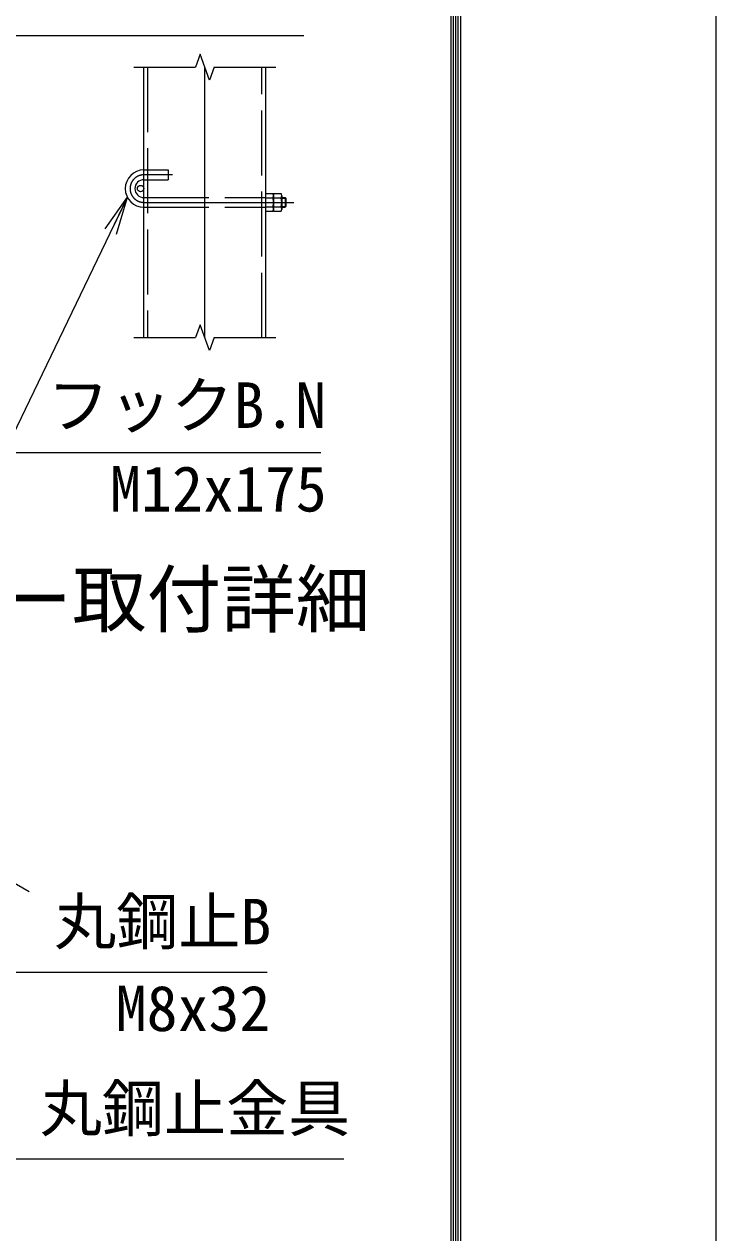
# Model space of a CAD drawing. Units: millimetres at full size; details may follow other scales. Extents: x -14699 to 14701, y -10394 to 10396.
# Drawn here: x 12143 to 14701, y 1703 to 6172 of the extents above; entities that cross this region are included whole.
import ezdxf
from ezdxf.enums import TextEntityAlignment as Align

# ---------------------------------------------------------------- set-up
doc = ezdxf.new("R2010")
doc.units = ezdxf.units.MM
doc.header["$LTSCALE"] = 40
doc.linetypes.add('DASHED', pattern=[7.5, 6, -1.5])
doc.linetypes.add('USER1', pattern=[50.8, 31.75, -6.35, 6.35, -6.35])
for name, color, linetype, lineweight in [('0-0_D-STR1', 1, 'Continuous', 18), ('0-1_D-BMK', 2, 'USER1', 13), ('0-2_D-STR3', 3, 'Continuous', 13), ('0-6_D-STR-DIM', 7, 'Continuous', 13), ('0-7_0', 7, 'Continuous', 18), ('0-9_D-STR-TXT', 7, 'Continuous', 13), ('0-A_D-STR2', 7, 'Continuous', 13), ('0-B_D-TTL-TXT', 7, 'Continuous', 13), ('0-C_D-TTL', 7, 'Continuous', 18)]:
    doc.layers.add(name, color=color, linetype=linetype, lineweight=lineweight)
doc.styles.add('ＭＳ ゴシック', font='')
doc.styles.get('ＭＳ ゴシック').set_extended_font_data('MS Gothic')

# ---------------------------------------------------------------- blocks, each defined once
blk = doc.blocks.new('_Open')
at = {"layer": '0-7_0'}
blk.add_line((-40, 6.67), (0, 0), dxfattribs=at)
blk.add_lwpolyline([(-40, -6.67), (0, 0), (-40, 0)], dxfattribs=at)

msp = doc.modelspace()

# ---------------------------------------------------------------- linework, layer by layer
at = {"layer": '0-0_D-STR1'}
for p, q in [((12585.43, 5013.19), (12585.43, 6013.19)), ((13035.43, 6013.19), (13035.43, 5013.19))]:
    msp.add_line(p, q, dxfattribs=at)
at = {"layer": '0-0_D-STR1', "linetype": 'DASHED'}
for p, q in [((12598.93, 6013.19), (12598.93, 5013.19)), ((13021.93, 5013.19), (13021.93, 6013.19))]:
    msp.add_line(p, q, dxfattribs=at)
at = {"layer": '0-1_D-BMK'}
for p, q in [((12810.43, 5013.19), (12810.43, 6013.19)), ((12691.87, 5615.19), (12585.43, 5615.19)), ((12585.43, 5513.19), (13140.44, 5513.19))]:
    msp.add_line(p, q, dxfattribs=at)
msp.add_arc((12585.43, 5564.19), 51, 90, 270, dxfattribs=at)
at = {"layer": '0-2_D-STR3', "linetype": 'DASHED'}
for p, q in [((12585.43, 5633.19), (12675.43, 5633.19)), ((12675.43, 5633.19), (12675.43, 5597.19)), ((12585.43, 5597.19), (12675.43, 5597.19)), ((12585.43, 5531.19), (13035.43, 5531.19)), ((12585.43, 5495.19), (13035.43, 5495.19))]:
    msp.add_line(p, q, dxfattribs=at)
at = {"layer": '0-2_D-STR3'}
for p, q in [((13035.43, 5546.04), (13035.43, 5480.34)), ((13035.43, 5546.04), (13063.03, 5546.04)), ((13065.43, 5546.04), (13065.43, 5480.34)), ((13065.43, 5546.04), (13093.03, 5546.04)), ((13035.43, 5529.61), (13063.03, 5529.61)), ((13065.43, 5539.04), (13065.43, 5487.34)), ((13065.43, 5529.61), (13093.03, 5529.61)), ((13095.43, 5539.04), (13095.43, 5487.34)), ((13095.43, 5531.19), (13107.59, 5531.19)), ((13095.43, 5528.35), (13110.44, 5528.35)), ((13110.44, 5528.35), (13107.59, 5531.19)), ((13107.59, 5531.19), (13107.59, 5495.19)), ((13110.44, 5528.35), (13110.44, 5498.03)), ((13035.43, 5496.76), (13063.03, 5496.76)), ((13035.43, 5480.34), (13063.03, 5480.34)), ((13065.43, 5496.76), (13093.03, 5496.76)), ((13065.43, 5480.34), (13093.03, 5480.34)), ((13095.43, 5495.19), (13107.59, 5495.19))]:
    msp.add_line(p, q, dxfattribs=at)
msp.add_lwpolyline([(13095.43, 5498.03), (13110.44, 5498.03), (13107.59, 5495.19)], dxfattribs=at)
msp.add_circle((12573.43, 5564.19), 12, dxfattribs=at)
for centre, radius, start, end in [((12585.43, 5564.19), 69, 90, 270), ((12585.43, 5564.19), 33, 90, 270), ((13050.49, 5537.83), 14.99, 326.78843, 33.21157), ((13080.49, 5537.83), 14.99, 326.78843, 33.21157), ((13008.03, 5513.19), 57.41, 343.37369, 16.62631), ((13038.03, 5513.19), 57.41, 343.37369, 16.62631), ((13050.49, 5488.55), 14.99, 326.78843, 33.21157), ((13080.49, 5488.55), 14.99, 326.78843, 33.21157)]:
    msp.add_arc(centre, radius, start, end, dxfattribs=at)
at = {"layer": '0-6_D-STR-DIM'}
for p, q in [((12793.12, 6060.76), (12775.8, 6013.19)), ((12827.75, 5965.62), (12793.12, 6060.76)), ((12547.93, 6013.19), (12775.8, 6013.19)), ((12845.06, 6013.19), (12827.75, 5965.62)), ((12845.06, 6013.19), (13072.93, 6013.19)), ((12793.12, 5060.76), (12775.8, 5013.19)), ((12827.75, 4965.62), (12793.12, 5060.76)), ((12547.93, 5013.19), (12775.8, 5013.19)), ((12845.06, 5013.19), (12827.75, 4965.62)), ((12845.06, 5013.19), (13072.93, 5013.19))]:
    msp.add_line(p, q, dxfattribs=at)
at = {"layer": '0-9_D-STR-TXT'}
for points in [[(13177.54, 6129.31), (11618.85, 6129.31), (11442.7, 5572.49)], [(13239.77, 4586.98), (12070.16, 4586.98), (12523.48, 5530.29)], [(13041.56, 2665.85), (12072.72, 2665.85), (11663.11, 2401.96)], [(13324.67, 1974.51), (12020.04, 1974.51), (11694.78, 2380.19)]]:
    msp.add_lwpolyline(points, dxfattribs=at)
at = {"layer": '0-A_D-STR2', "linetype": 'DASHED'}
msp.add_line((11693.53, 3235.02), (12213.14, 2935.02), dxfattribs=at)
at = {"layer": '0-C_D-TTL', "color": 2}
msp.add_lwpolyline([(-14698.88, 10395.79), (14701.12, 10395.79), (14701.12, -10394.21), (-14698.88, -10394.21)], close=True, dxfattribs=at)
at = {"layer": '0-C_D-TTL'}
for points in [[(-13753.88, 9625.79), (13756.12, 9625.79), (13756.12, -9624.21), (-13753.88, -9624.21)], [(-13745.13, 9617.04), (13747.37, 9617.04), (13747.37, -9615.46), (-13745.13, -9615.46)], [(-13736.38, 9608.29), (13738.62, 9608.29), (13738.62, -9606.71), (-13736.38, -9606.71)], [(-13727.63, 9599.54), (13729.87, 9599.54), (13729.87, -9597.96), (-13727.63, -9597.96)], [(-13718.88, 9590.79), (13721.12, 9590.79), (13721.12, -9589.21), (-13718.88, -9589.21)]]:
    msp.add_lwpolyline(points, close=True, dxfattribs=at)

# ---------------------------------------------------------------- block references
at = {"layer": '0-9_D-STR-TXT', "xscale": 3.5, "yscale": 3.5, "rotation": 64.33272}
msp.add_blockref('_Open', (12524.35, 5532.1), dxfattribs=at)

# ---------------------------------------------------------------- texts
at = {"layer": '0-9_D-STR-TXT', "style": 'ＭＳ ゴシック'}
for s, p in [('フックB.N', (12227.96, 4628.81)), ('M12x175', (12460.37, 4319.56)), ('丸鋼止B', (12253.62, 2718.79)), ('M8x32', (12481.03, 2398.43)), ('丸鋼止金具', (12200.94, 2027.89))]:
    msp.add_text(s, height=168.3, dxfattribs=at).set_placement(p, align=Align.BOTTOM_LEFT)
at = {"layer": '0-B_D-TTL-TXT', "style": 'ＭＳ ゴシック'}
msp.add_text('主柱･中間ワイヤー取付詳細', height=202.1, dxfattribs=at).set_placement((9976.86, 3884.11), align=Align.BOTTOM_LEFT)

doc.saveas('drawing.dxf')
